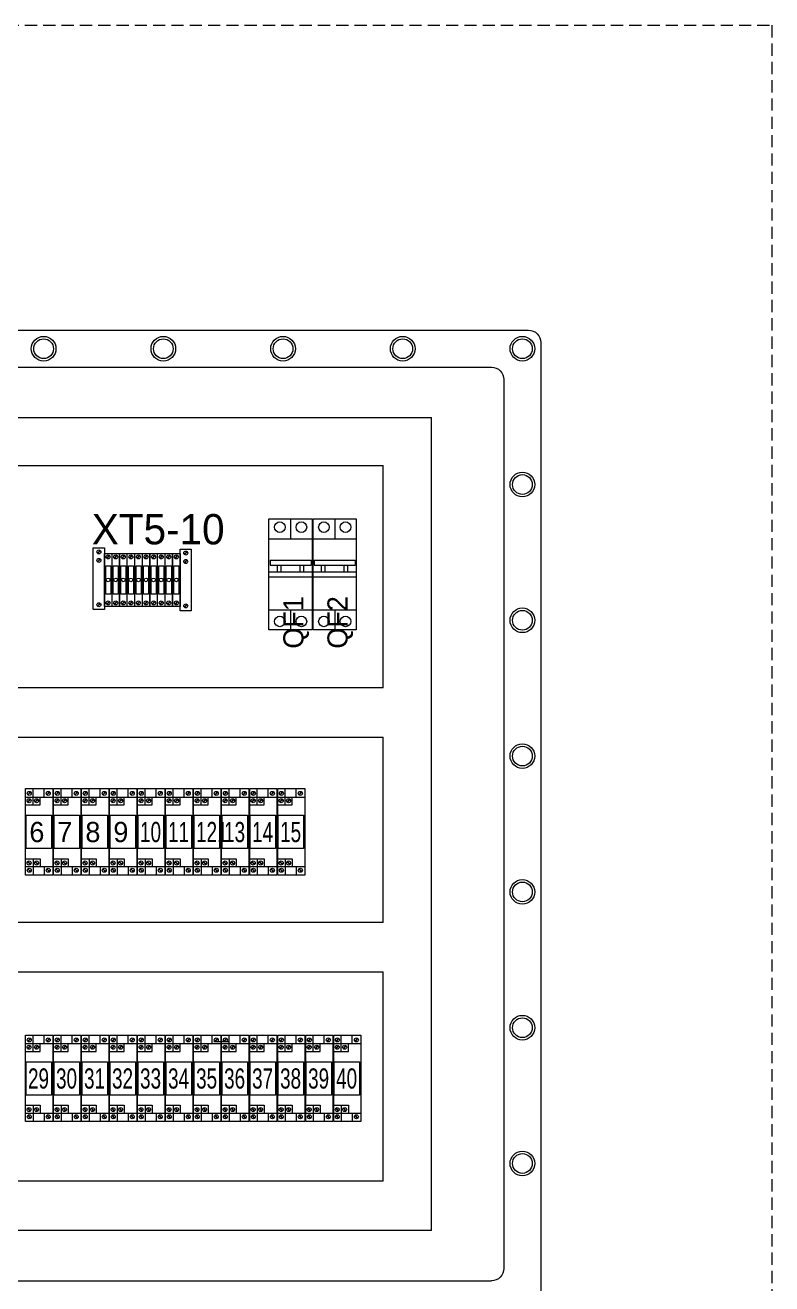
# Model space of a CAD drawing. Header units: millimetres. Extents: x 32721 to 72822, y 57624 to 123188.
# Drawn here: x 33517 to 33823, y 65148 to 65663 of the extents above; entities that cross this region are included whole.
import ezdxf

# ---------------------------------------------------------------- set-up
doc = ezdxf.new("R2010")
doc.units = ezdxf.units.MM
doc.header["$LTSCALE"] = 10
doc.linetypes.add('DASHED', pattern=[0.75, 0.5, -0.25])
doc.layers.add('1轮廓实线层', color=7, linetype='Continuous', lineweight=18)
doc.layers.add('6文字层', color=3, linetype='Continuous', lineweight=18)
doc.styles.add('样式 1', font='SIMYOU.TTF', dxfattribs={"width": 0.75})

msp = doc.modelspace()

# ---------------------------------------------------------------- linework, layer by layer
at = {"layer": '1轮廓实线层'}
for p, q in [((33026.18, 65538.43), (33723.65, 65538.43)), ((33041.34, 65523.26), (33708.48, 65523.26)), ((33065.99, 65502.68), (33683.83, 65502.68)), ((33683.83, 65169.85), (33683.83, 65502.68)), ((33085.71, 65482.97), (33664.11, 65482.97)), ((33664.11, 65391.99), (33664.11, 65482.97)), ((33617.32, 65461.22), (33626.17, 65461.22)), ((33617.32, 65415.73), (33617.32, 65461.22)), ((33626.17, 65461.22), (33635.01, 65461.22)), ((33626.17, 65461.22), (33626.17, 65453.06)), ((33635.01, 65461.22), (33635.01, 65415.73)), ((33635.4, 65461.22), (33644.24, 65461.22)), ((33635.4, 65415.73), (33635.4, 65461.22)), ((33644.24, 65461.22), (33653.09, 65461.22)), ((33644.24, 65461.22), (33644.24, 65453.06)), ((33653.09, 65461.22), (33653.09, 65415.73)), ((33617.32, 65453.06), (33635.01, 65453.06)), ((33635.4, 65453.06), (33653.09, 65453.06)), ((33617.78, 65444.24), (33634.56, 65444.24)), ((33617.78, 65444.24), (33617.78, 65442.24)), ((33617.78, 65442.24), (33634.56, 65442.24)), ((33620.77, 65439.48), (33620.77, 65442.24)), ((33622.3, 65439.48), (33622.3, 65442.24)), ((33630.04, 65439.48), (33630.04, 65442.24)), ((33631.57, 65439.48), (33631.57, 65442.24)), ((33634.56, 65444.24), (33634.56, 65442.24)), ((33635.85, 65444.24), (33652.63, 65444.24)), ((33635.85, 65444.24), (33635.85, 65442.24)), ((33635.85, 65442.24), (33652.63, 65442.24)), ((33638.84, 65439.48), (33638.84, 65442.24)), ((33640.37, 65439.48), (33640.37, 65442.24)), ((33648.12, 65439.48), (33648.12, 65442.24)), ((33649.64, 65439.48), (33649.64, 65442.24)), ((33652.63, 65444.24), (33652.63, 65442.24)), ((33617.32, 65439.48), (33635.01, 65439.48)), ((33617.32, 65437.48), (33635.01, 65437.48)), ((33635.4, 65439.48), (33653.09, 65439.48)), ((33635.4, 65437.48), (33653.09, 65437.48)), ((33617.32, 65423.9), (33635.01, 65423.9)), ((33626.17, 65423.9), (33626.17, 65415.73)), ((33635.4, 65423.9), (33653.09, 65423.9)), ((33644.24, 65423.9), (33644.24, 65415.73)), ((33626.17, 65415.73), (33617.32, 65415.73)), ((33635.01, 65415.73), (33626.17, 65415.73)), ((33644.24, 65415.73), (33635.4, 65415.73)), ((33653.09, 65415.73), (33644.24, 65415.73)), ((33664.11, 65391.99), (33085.71, 65391.99)), ((33085.7, 65371.77), (33664.12, 65371.77)), ((33664.12, 65295.96), (33664.12, 65371.77)), ((33664.12, 65295.96), (33085.7, 65295.96)), ((33085.7, 65275.75), (33664.12, 65275.75)), ((33664.12, 65190.06), (33664.12, 65275.75)), ((33664.12, 65190.06), (33085.7, 65190.06)), ((33683.83, 65169.85), (33065.99, 65169.85)), ((33041.34, 65149.26), (33708.48, 65149.26))]:
    msp.add_line(p, q, dxfattribs=at)
at = {"layer": '1轮廓实线层', "lineweight": 13}
for p, q in [((33545.36, 65449.29), (33549.91, 65449.29)), ((33545.36, 65424.02), (33545.36, 65449.29)), ((33547.01, 65447.13), (33548.17, 65448.29)), ((33547.11, 65447.03), (33548.27, 65448.19)), ((33549.91, 65449.29), (33549.91, 65424.02)), ((33549.91, 65447.07), (33552.94, 65447.07)), ((33549.91, 65425.33), (33549.91, 65447.07)), ((33550.8, 65445.09), (33551.96, 65446.26)), ((33550.9, 65444.99), (33552.06, 65446.15)), ((33552.94, 65447.07), (33552.94, 65425.33)), ((33553.02, 65447.07), (33556.05, 65447.07)), ((33553.02, 65425.33), (33553.02, 65447.07)), ((33553.9, 65445.09), (33555.06, 65446.26)), ((33554, 65444.99), (33555.16, 65446.15)), ((33556.05, 65447.07), (33556.05, 65425.33)), ((33556.12, 65447.07), (33559.15, 65447.07)), ((33556.12, 65425.33), (33556.12, 65447.07)), ((33557.01, 65445.09), (33558.17, 65446.26)), ((33557.11, 65444.99), (33558.27, 65446.15)), ((33559.15, 65447.07), (33559.15, 65425.33)), ((33559.23, 65447.07), (33562.26, 65447.07)), ((33559.23, 65425.33), (33559.23, 65447.07)), ((33560.11, 65445.09), (33561.27, 65446.26)), ((33560.21, 65444.99), (33561.37, 65446.15)), ((33562.26, 65447.07), (33562.26, 65425.33)), ((33562.33, 65447.07), (33565.36, 65447.07)), ((33562.33, 65425.33), (33562.33, 65447.07)), ((33563.22, 65445.09), (33564.38, 65446.26)), ((33563.32, 65444.99), (33564.48, 65446.15)), ((33565.36, 65447.07), (33565.36, 65425.33)), ((33565.44, 65447.07), (33568.47, 65447.07)), ((33565.44, 65425.33), (33565.44, 65447.07)), ((33566.32, 65445.09), (33567.48, 65446.26)), ((33566.42, 65444.99), (33567.58, 65446.15)), ((33568.47, 65447.07), (33568.47, 65425.33)), ((33568.54, 65447.07), (33571.57, 65447.07)), ((33568.54, 65425.33), (33568.54, 65447.07)), ((33569.43, 65445.09), (33570.59, 65446.26)), ((33569.53, 65444.99), (33570.69, 65446.15)), ((33571.57, 65447.07), (33571.57, 65425.33)), ((33571.65, 65447.07), (33574.68, 65447.07)), ((33571.65, 65425.33), (33571.65, 65447.07)), ((33572.53, 65445.09), (33573.69, 65446.26)), ((33572.63, 65444.99), (33573.79, 65446.15)), ((33574.68, 65447.07), (33574.68, 65425.33)), ((33574.75, 65447.07), (33577.78, 65447.07)), ((33574.75, 65425.33), (33574.75, 65447.07)), ((33575.64, 65445.09), (33576.8, 65446.26)), ((33575.74, 65444.99), (33576.9, 65446.15)), ((33577.78, 65447.07), (33577.78, 65425.33)), ((33577.86, 65447.07), (33580.89, 65447.07)), ((33577.86, 65425.33), (33577.86, 65447.07)), ((33578.74, 65445.09), (33579.9, 65446.26)), ((33578.84, 65444.99), (33580, 65446.15)), ((33580.89, 65447.07), (33580.89, 65425.33)), ((33580.96, 65448.83), (33585.51, 65448.83)), ((33580.96, 65423.56), (33580.96, 65448.83)), ((33580.96, 65425.33), (33580.96, 65447.07)), ((33582.6, 65446.68), (33583.77, 65447.84)), ((33582.71, 65446.58), (33583.87, 65447.74)), ((33585.51, 65448.83), (33585.51, 65423.56)), ((33547.01, 65443.66), (33548.17, 65444.82)), ((33547.11, 65443.56), (33548.27, 65444.72)), ((33582.6, 65443.2), (33583.77, 65444.37)), ((33582.71, 65443.1), (33583.87, 65444.26)), ((33547.01, 65425.49), (33548.17, 65426.65)), ((33547.11, 65425.39), (33548.27, 65426.55)), ((33550.8, 65426.24), (33551.96, 65427.41)), ((33550.9, 65426.14), (33552.06, 65427.3)), ((33553.9, 65426.24), (33555.06, 65427.41)), ((33554, 65426.14), (33555.16, 65427.3)), ((33557.01, 65426.24), (33558.17, 65427.41)), ((33557.11, 65426.14), (33558.27, 65427.3)), ((33560.11, 65426.24), (33561.27, 65427.41)), ((33560.21, 65426.14), (33561.37, 65427.3)), ((33563.22, 65426.24), (33564.38, 65427.41)), ((33563.32, 65426.14), (33564.48, 65427.3)), ((33566.32, 65426.24), (33567.48, 65427.41)), ((33566.42, 65426.14), (33567.58, 65427.3)), ((33569.43, 65426.24), (33570.59, 65427.41)), ((33569.53, 65426.14), (33570.69, 65427.3)), ((33572.53, 65426.24), (33573.69, 65427.41)), ((33572.63, 65426.14), (33573.79, 65427.3)), ((33575.64, 65426.24), (33576.8, 65427.41)), ((33575.74, 65426.14), (33576.9, 65427.3)), ((33578.74, 65426.24), (33579.9, 65427.41)), ((33578.84, 65426.14), (33580, 65427.3)), ((33582.6, 65425.04), (33583.77, 65426.2)), ((33582.71, 65424.93), (33583.87, 65426.1)), ((33549.91, 65424.02), (33545.36, 65424.02)), ((33552.94, 65425.33), (33549.91, 65425.33)), ((33556.05, 65425.33), (33553.02, 65425.33)), ((33559.15, 65425.33), (33556.12, 65425.33)), ((33562.26, 65425.33), (33559.23, 65425.33)), ((33565.36, 65425.33), (33562.33, 65425.33)), ((33568.47, 65425.33), (33565.44, 65425.33)), ((33571.57, 65425.33), (33568.54, 65425.33)), ((33574.68, 65425.33), (33571.65, 65425.33)), ((33577.78, 65425.33), (33574.75, 65425.33)), ((33580.89, 65425.33), (33577.86, 65425.33)), ((33585.51, 65423.56), (33580.96, 65423.56)), ((33517.62, 65350.74), (33528.74, 65350.74)), ((33517.62, 65315.36), (33517.62, 65350.74)), ((33518.5, 65348.26), (33519.66, 65349.42)), ((33518.6, 65348.15), (33519.76, 65349.32)), ((33520.67, 65347.86), (33520.67, 65350.74)), ((33525.17, 65347.28), (33525.17, 65350.74)), ((33526.27, 65348.26), (33527.43, 65349.42)), ((33526.37, 65348.15), (33527.53, 65349.32)), ((33528.74, 65350.74), (33528.74, 65315.36)), ((33529.09, 65350.74), (33540.21, 65350.74)), ((33529.09, 65315.36), (33529.09, 65350.74)), ((33529.97, 65348.26), (33531.13, 65349.42)), ((33530.07, 65348.15), (33531.23, 65349.32)), ((33532.14, 65347.86), (33532.14, 65350.74)), ((33536.65, 65347.28), (33536.65, 65350.74)), ((33537.74, 65348.26), (33538.9, 65349.42)), ((33537.84, 65348.15), (33539.01, 65349.32)), ((33540.21, 65350.74), (33540.21, 65315.36)), ((33540.57, 65350.74), (33551.69, 65350.74)), ((33540.57, 65315.36), (33540.57, 65350.74)), ((33541.44, 65348.26), (33542.6, 65349.42)), ((33541.54, 65348.15), (33542.71, 65349.32)), ((33543.62, 65347.86), (33543.62, 65350.74)), ((33548.12, 65347.28), (33548.12, 65350.74)), ((33549.22, 65348.26), (33550.38, 65349.42)), ((33549.32, 65348.15), (33550.48, 65349.32)), ((33551.69, 65350.74), (33551.69, 65315.36)), ((33552.04, 65350.74), (33563.16, 65350.74)), ((33552.04, 65315.36), (33552.04, 65350.74)), ((33552.92, 65348.26), (33554.08, 65349.42)), ((33553.02, 65348.15), (33554.18, 65349.32)), ((33555.09, 65347.86), (33555.09, 65350.74)), ((33559.59, 65347.28), (33559.59, 65350.74)), ((33560.69, 65348.26), (33561.85, 65349.42)), ((33560.79, 65348.15), (33561.95, 65349.32)), ((33563.16, 65350.74), (33563.16, 65315.36)), ((33563.51, 65350.74), (33574.63, 65350.74)), ((33563.51, 65315.36), (33563.51, 65350.74)), ((33564.39, 65348.26), (33565.55, 65349.42)), ((33564.49, 65348.15), (33565.65, 65349.32)), ((33566.56, 65347.86), (33566.56, 65350.74)), ((33571.07, 65347.28), (33571.07, 65350.74)), ((33572.16, 65348.26), (33573.32, 65349.42)), ((33572.26, 65348.15), (33573.43, 65349.32)), ((33574.63, 65350.74), (33574.63, 65315.36)), ((33574.99, 65350.74), (33586.1, 65350.74)), ((33574.99, 65315.36), (33574.99, 65350.74)), ((33575.86, 65348.26), (33577.02, 65349.42)), ((33575.96, 65348.15), (33577.13, 65349.32)), ((33578.04, 65347.86), (33578.04, 65350.74)), ((33582.54, 65347.28), (33582.54, 65350.74)), ((33583.64, 65348.26), (33584.8, 65349.42)), ((33583.74, 65348.15), (33584.9, 65349.32)), ((33586.1, 65350.74), (33586.1, 65315.36)), ((33586.46, 65350.74), (33597.58, 65350.74)), ((33586.46, 65315.36), (33586.46, 65350.74)), ((33587.33, 65348.26), (33588.5, 65349.42)), ((33587.44, 65348.15), (33588.6, 65349.32)), ((33589.51, 65347.86), (33589.51, 65350.74)), ((33594.01, 65347.28), (33594.01, 65350.74)), ((33595.11, 65348.26), (33596.27, 65349.42)), ((33595.21, 65348.15), (33596.37, 65349.32)), ((33597.58, 65350.74), (33597.58, 65315.36)), ((33597.93, 65350.74), (33609.05, 65350.74)), ((33597.93, 65315.36), (33597.93, 65350.74)), ((33598.81, 65348.26), (33599.97, 65349.42)), ((33598.91, 65348.15), (33600.07, 65349.32)), ((33600.98, 65347.86), (33600.98, 65350.74)), ((33605.49, 65347.28), (33605.49, 65350.74)), ((33606.58, 65348.26), (33607.74, 65349.42)), ((33606.68, 65348.15), (33607.84, 65349.32)), ((33609.05, 65350.74), (33609.05, 65315.36)), ((33609.41, 65350.74), (33620.52, 65350.74)), ((33609.41, 65315.36), (33609.41, 65350.74)), ((33610.28, 65348.26), (33611.44, 65349.42)), ((33610.38, 65348.15), (33611.54, 65349.32)), ((33612.45, 65347.86), (33612.45, 65350.74)), ((33616.96, 65347.28), (33616.96, 65350.74)), ((33618.05, 65348.26), (33619.22, 65349.42)), ((33618.16, 65348.15), (33619.32, 65349.32)), ((33620.52, 65350.74), (33620.52, 65315.36)), ((33620.88, 65350.74), (33632, 65350.74)), ((33620.88, 65315.36), (33620.88, 65350.74)), ((33621.75, 65348.26), (33622.92, 65349.42)), ((33621.86, 65348.15), (33623.02, 65349.32)), ((33623.93, 65347.86), (33623.93, 65350.74)), ((33628.43, 65347.28), (33628.43, 65350.74)), ((33629.53, 65348.26), (33630.69, 65349.42)), ((33629.63, 65348.15), (33630.79, 65349.32)), ((33632, 65350.74), (33632, 65315.36)), ((33517.62, 65347.28), (33528.74, 65347.28)), ((33517.62, 65344.07), (33523.62, 65344.07)), ((33518.42, 65345.27), (33519.58, 65346.43)), ((33518.52, 65345.17), (33519.69, 65346.33)), ((33520.67, 65344.07), (33520.67, 65347.86)), ((33521.49, 65345.27), (33522.65, 65346.43)), ((33521.59, 65345.17), (33522.75, 65346.33)), ((33523.62, 65344.07), (33523.62, 65347.28)), ((33529.09, 65347.28), (33540.21, 65347.28)), ((33529.09, 65344.07), (33535.09, 65344.07)), ((33529.89, 65345.27), (33531.06, 65346.43)), ((33530, 65345.17), (33531.16, 65346.33)), ((33532.14, 65344.07), (33532.14, 65347.86)), ((33532.96, 65345.27), (33534.12, 65346.43)), ((33533.06, 65345.17), (33534.22, 65346.33)), ((33535.09, 65344.07), (33535.09, 65347.28)), ((33540.57, 65347.28), (33551.69, 65347.28)), ((33540.57, 65344.07), (33546.57, 65344.07)), ((33541.37, 65345.27), (33542.53, 65346.43)), ((33541.47, 65345.17), (33542.63, 65346.33)), ((33543.62, 65344.07), (33543.62, 65347.86)), ((33544.43, 65345.27), (33545.59, 65346.43)), ((33544.53, 65345.17), (33545.69, 65346.33)), ((33546.57, 65344.07), (33546.57, 65347.28)), ((33552.04, 65347.28), (33563.16, 65347.28)), ((33552.04, 65344.07), (33558.04, 65344.07)), ((33552.84, 65345.27), (33554, 65346.43)), ((33552.94, 65345.17), (33554.1, 65346.33)), ((33555.09, 65344.07), (33555.09, 65347.86)), ((33555.9, 65345.27), (33557.07, 65346.43)), ((33556.01, 65345.17), (33557.17, 65346.33)), ((33558.04, 65344.07), (33558.04, 65347.28)), ((33563.51, 65347.28), (33574.63, 65347.28)), ((33563.51, 65344.07), (33569.51, 65344.07)), ((33564.31, 65345.27), (33565.48, 65346.43)), ((33564.42, 65345.17), (33565.58, 65346.33)), ((33566.56, 65344.07), (33566.56, 65347.86)), ((33567.38, 65345.27), (33568.54, 65346.43)), ((33567.48, 65345.17), (33568.64, 65346.33)), ((33569.51, 65344.07), (33569.51, 65347.28)), ((33574.99, 65347.28), (33586.1, 65347.28)), ((33574.99, 65344.07), (33580.99, 65344.07)), ((33575.79, 65345.27), (33576.95, 65346.43)), ((33575.89, 65345.17), (33577.05, 65346.33)), ((33578.04, 65344.07), (33578.04, 65347.86)), ((33578.85, 65345.27), (33580.01, 65346.43)), ((33578.95, 65345.17), (33580.11, 65346.33)), ((33580.99, 65344.07), (33580.99, 65347.28)), ((33586.46, 65347.28), (33597.58, 65347.28)), ((33586.46, 65344.07), (33592.46, 65344.07)), ((33587.26, 65345.27), (33588.42, 65346.43)), ((33587.36, 65345.17), (33588.52, 65346.33)), ((33589.51, 65344.07), (33589.51, 65347.86)), ((33590.32, 65345.27), (33591.49, 65346.43)), ((33590.43, 65345.17), (33591.59, 65346.33)), ((33592.46, 65344.07), (33592.46, 65347.28)), ((33597.93, 65347.28), (33609.05, 65347.28)), ((33597.93, 65344.07), (33603.93, 65344.07)), ((33598.73, 65345.27), (33599.89, 65346.43)), ((33598.84, 65345.17), (33600, 65346.33)), ((33600.98, 65344.07), (33600.98, 65347.86)), ((33601.8, 65345.27), (33602.96, 65346.43)), ((33601.9, 65345.17), (33603.06, 65346.33)), ((33603.93, 65344.07), (33603.93, 65347.28)), ((33609.41, 65347.28), (33620.52, 65347.28)), ((33609.41, 65344.07), (33615.41, 65344.07)), ((33610.21, 65345.27), (33611.37, 65346.43)), ((33610.31, 65345.17), (33611.47, 65346.33)), ((33612.45, 65344.07), (33612.45, 65347.86)), ((33613.27, 65345.27), (33614.43, 65346.43)), ((33613.37, 65345.17), (33614.53, 65346.33)), ((33615.41, 65344.07), (33615.41, 65347.28)), ((33620.88, 65347.28), (33632, 65347.28)), ((33620.88, 65344.07), (33626.88, 65344.07)), ((33621.68, 65345.27), (33622.84, 65346.43)), ((33621.78, 65345.17), (33622.94, 65346.33)), ((33623.93, 65344.07), (33623.93, 65347.86)), ((33624.74, 65345.27), (33625.9, 65346.43)), ((33624.84, 65345.17), (33626.01, 65346.33)), ((33626.88, 65344.07), (33626.88, 65347.28)), ((33517.62, 65322.02), (33523.62, 65322.02)), ((33517.62, 65318.81), (33528.74, 65318.81)), ((33518.42, 65320.82), (33519.58, 65319.66)), ((33518.5, 65317.84), (33519.66, 65316.68)), ((33518.52, 65320.92), (33519.69, 65319.76)), ((33518.6, 65317.94), (33519.76, 65316.78)), ((33520.67, 65322.02), (33520.67, 65318.23)), ((33520.67, 65318.23), (33520.67, 65315.36)), ((33521.49, 65320.82), (33522.65, 65319.66)), ((33521.59, 65320.92), (33522.75, 65319.76)), ((33523.62, 65322.02), (33523.62, 65318.81)), ((33525.17, 65318.81), (33525.17, 65315.36)), ((33526.27, 65317.84), (33527.43, 65316.68)), ((33526.37, 65317.94), (33527.53, 65316.78)), ((33529.09, 65322.02), (33535.09, 65322.02)), ((33529.09, 65318.81), (33540.21, 65318.81)), ((33529.89, 65320.82), (33531.06, 65319.66)), ((33529.97, 65317.84), (33531.13, 65316.68)), ((33530, 65320.92), (33531.16, 65319.76)), ((33530.07, 65317.94), (33531.23, 65316.78)), ((33532.14, 65322.02), (33532.14, 65318.23)), ((33532.14, 65318.23), (33532.14, 65315.36)), ((33532.96, 65320.82), (33534.12, 65319.66)), ((33533.06, 65320.92), (33534.22, 65319.76)), ((33535.09, 65322.02), (33535.09, 65318.81)), ((33536.65, 65318.81), (33536.65, 65315.36)), ((33537.74, 65317.84), (33538.9, 65316.68)), ((33537.84, 65317.94), (33539.01, 65316.78)), ((33540.57, 65322.02), (33546.57, 65322.02)), ((33540.57, 65318.81), (33551.69, 65318.81)), ((33541.37, 65320.82), (33542.53, 65319.66)), ((33541.44, 65317.84), (33542.6, 65316.68)), ((33541.47, 65320.92), (33542.63, 65319.76)), ((33541.54, 65317.94), (33542.71, 65316.78)), ((33543.62, 65322.02), (33543.62, 65318.23)), ((33543.62, 65318.23), (33543.62, 65315.36)), ((33544.43, 65320.82), (33545.59, 65319.66)), ((33544.53, 65320.92), (33545.69, 65319.76)), ((33546.57, 65322.02), (33546.57, 65318.81)), ((33548.12, 65318.81), (33548.12, 65315.36)), ((33549.22, 65317.84), (33550.38, 65316.68)), ((33549.32, 65317.94), (33550.48, 65316.78)), ((33552.04, 65322.02), (33558.04, 65322.02)), ((33552.04, 65318.81), (33563.16, 65318.81)), ((33552.84, 65320.82), (33554, 65319.66)), ((33552.92, 65317.84), (33554.08, 65316.68)), ((33552.94, 65320.92), (33554.1, 65319.76)), ((33553.02, 65317.94), (33554.18, 65316.78)), ((33555.09, 65322.02), (33555.09, 65318.23)), ((33555.09, 65318.23), (33555.09, 65315.36)), ((33555.9, 65320.82), (33557.07, 65319.66)), ((33556.01, 65320.92), (33557.17, 65319.76)), ((33558.04, 65322.02), (33558.04, 65318.81)), ((33559.59, 65318.81), (33559.59, 65315.36)), ((33560.69, 65317.84), (33561.85, 65316.68)), ((33560.79, 65317.94), (33561.95, 65316.78)), ((33563.51, 65322.02), (33569.51, 65322.02)), ((33563.51, 65318.81), (33574.63, 65318.81)), ((33564.31, 65320.82), (33565.48, 65319.66)), ((33564.39, 65317.84), (33565.55, 65316.68)), ((33564.42, 65320.92), (33565.58, 65319.76)), ((33564.49, 65317.94), (33565.65, 65316.78)), ((33566.56, 65322.02), (33566.56, 65318.23)), ((33566.56, 65318.23), (33566.56, 65315.36)), ((33567.38, 65320.82), (33568.54, 65319.66)), ((33567.48, 65320.92), (33568.64, 65319.76)), ((33569.51, 65322.02), (33569.51, 65318.81)), ((33571.07, 65318.81), (33571.07, 65315.36)), ((33572.16, 65317.84), (33573.32, 65316.68)), ((33572.26, 65317.94), (33573.43, 65316.78)), ((33574.99, 65322.02), (33580.99, 65322.02)), ((33574.99, 65318.81), (33586.1, 65318.81)), ((33575.79, 65320.82), (33576.95, 65319.66)), ((33575.86, 65317.84), (33577.02, 65316.68)), ((33575.89, 65320.92), (33577.05, 65319.76)), ((33575.96, 65317.94), (33577.13, 65316.78)), ((33578.04, 65322.02), (33578.04, 65318.23)), ((33578.04, 65318.23), (33578.04, 65315.36)), ((33578.85, 65320.82), (33580.01, 65319.66)), ((33578.95, 65320.92), (33580.11, 65319.76)), ((33580.99, 65322.02), (33580.99, 65318.81)), ((33582.54, 65318.81), (33582.54, 65315.36)), ((33583.64, 65317.84), (33584.8, 65316.68)), ((33583.74, 65317.94), (33584.9, 65316.78)), ((33586.46, 65322.02), (33592.46, 65322.02)), ((33586.46, 65318.81), (33597.58, 65318.81)), ((33587.26, 65320.82), (33588.42, 65319.66)), ((33587.33, 65317.84), (33588.5, 65316.68)), ((33587.36, 65320.92), (33588.52, 65319.76)), ((33587.44, 65317.94), (33588.6, 65316.78)), ((33589.51, 65322.02), (33589.51, 65318.23)), ((33589.51, 65318.23), (33589.51, 65315.36)), ((33590.32, 65320.82), (33591.49, 65319.66)), ((33590.43, 65320.92), (33591.59, 65319.76)), ((33592.46, 65322.02), (33592.46, 65318.81)), ((33594.01, 65318.81), (33594.01, 65315.36)), ((33595.11, 65317.84), (33596.27, 65316.68)), ((33595.21, 65317.94), (33596.37, 65316.78)), ((33597.93, 65322.02), (33603.93, 65322.02)), ((33597.93, 65318.81), (33609.05, 65318.81)), ((33598.73, 65320.82), (33599.89, 65319.66)), ((33598.81, 65317.84), (33599.97, 65316.68)), ((33598.84, 65320.92), (33600, 65319.76)), ((33598.91, 65317.94), (33600.07, 65316.78)), ((33600.98, 65322.02), (33600.98, 65318.23)), ((33600.98, 65318.23), (33600.98, 65315.36)), ((33601.8, 65320.82), (33602.96, 65319.66)), ((33601.9, 65320.92), (33603.06, 65319.76)), ((33603.93, 65322.02), (33603.93, 65318.81)), ((33605.49, 65318.81), (33605.49, 65315.36)), ((33606.58, 65317.84), (33607.74, 65316.68)), ((33606.68, 65317.94), (33607.84, 65316.78)), ((33609.41, 65322.02), (33615.41, 65322.02)), ((33609.41, 65318.81), (33620.52, 65318.81)), ((33610.21, 65320.82), (33611.37, 65319.66)), ((33610.28, 65317.84), (33611.44, 65316.68)), ((33610.31, 65320.92), (33611.47, 65319.76)), ((33610.38, 65317.94), (33611.54, 65316.78)), ((33612.45, 65322.02), (33612.45, 65318.23)), ((33612.45, 65318.23), (33612.45, 65315.36)), ((33613.27, 65320.82), (33614.43, 65319.66)), ((33613.37, 65320.92), (33614.53, 65319.76)), ((33615.41, 65322.02), (33615.41, 65318.81)), ((33616.96, 65318.81), (33616.96, 65315.36)), ((33618.05, 65317.84), (33619.22, 65316.68)), ((33618.16, 65317.94), (33619.32, 65316.78)), ((33620.88, 65322.02), (33626.88, 65322.02)), ((33620.88, 65318.81), (33632, 65318.81)), ((33621.68, 65320.82), (33622.84, 65319.66)), ((33621.75, 65317.84), (33622.92, 65316.68)), ((33621.78, 65320.92), (33622.94, 65319.76)), ((33621.86, 65317.94), (33623.02, 65316.78)), ((33623.93, 65322.02), (33623.93, 65318.23)), ((33623.93, 65318.23), (33623.93, 65315.36)), ((33624.74, 65320.82), (33625.9, 65319.66)), ((33624.84, 65320.92), (33626.01, 65319.76)), ((33626.88, 65322.02), (33626.88, 65318.81)), ((33628.43, 65318.81), (33628.43, 65315.36)), ((33629.53, 65317.84), (33630.69, 65316.68)), ((33629.63, 65317.94), (33630.79, 65316.78)), ((33528.74, 65315.36), (33517.62, 65315.36)), ((33540.21, 65315.36), (33529.09, 65315.36)), ((33551.69, 65315.36), (33540.57, 65315.36)), ((33563.16, 65315.36), (33552.04, 65315.36)), ((33574.63, 65315.36), (33563.51, 65315.36)), ((33586.1, 65315.36), (33574.99, 65315.36)), ((33597.58, 65315.36), (33586.46, 65315.36)), ((33609.05, 65315.36), (33597.93, 65315.36)), ((33620.52, 65315.36), (33609.41, 65315.36)), ((33632, 65315.36), (33620.88, 65315.36)), ((33517.62, 65249.81), (33528.74, 65249.81)), ((33517.62, 65214.43), (33517.62, 65249.81)), ((33517.62, 65246.35), (33528.74, 65246.35)), ((33518.42, 65244.35), (33519.58, 65245.51)), ((33518.5, 65247.33), (33519.66, 65248.49)), ((33518.52, 65244.24), (33519.69, 65245.41)), ((33518.6, 65247.23), (33519.76, 65248.39)), ((33520.67, 65246.93), (33520.67, 65249.81)), ((33520.67, 65243.15), (33520.67, 65246.93)), ((33521.49, 65244.35), (33522.65, 65245.51)), ((33521.59, 65244.24), (33522.75, 65245.41)), ((33523.62, 65243.15), (33523.62, 65246.35)), ((33525.17, 65246.35), (33525.17, 65249.81)), ((33526.27, 65247.33), (33527.43, 65248.49)), ((33526.37, 65247.23), (33527.53, 65248.39)), ((33528.74, 65249.81), (33528.74, 65214.43)), ((33529.09, 65249.81), (33540.21, 65249.81)), ((33529.09, 65214.43), (33529.09, 65249.81)), ((33529.09, 65246.35), (33540.21, 65246.35)), ((33529.89, 65244.35), (33531.06, 65245.51)), ((33529.97, 65247.33), (33531.13, 65248.49)), ((33530, 65244.24), (33531.16, 65245.41)), ((33530.07, 65247.23), (33531.23, 65248.39)), ((33532.14, 65246.93), (33532.14, 65249.81)), ((33532.14, 65243.15), (33532.14, 65246.93)), ((33532.96, 65244.35), (33534.12, 65245.51)), ((33533.06, 65244.24), (33534.22, 65245.41)), ((33535.09, 65243.15), (33535.09, 65246.35)), ((33536.65, 65246.35), (33536.65, 65249.81)), ((33537.74, 65247.33), (33538.9, 65248.49)), ((33537.84, 65247.23), (33539.01, 65248.39)), ((33540.21, 65249.81), (33540.21, 65214.43)), ((33540.57, 65249.81), (33551.69, 65249.81)), ((33540.57, 65214.43), (33540.57, 65249.81)), ((33540.57, 65246.35), (33551.69, 65246.35)), ((33541.37, 65244.35), (33542.53, 65245.51)), ((33541.44, 65247.33), (33542.6, 65248.49)), ((33541.47, 65244.24), (33542.63, 65245.41)), ((33541.54, 65247.23), (33542.71, 65248.39)), ((33543.62, 65246.93), (33543.62, 65249.81)), ((33543.62, 65243.15), (33543.62, 65246.93)), ((33544.43, 65244.35), (33545.59, 65245.51)), ((33544.53, 65244.24), (33545.69, 65245.41)), ((33546.57, 65243.15), (33546.57, 65246.35)), ((33548.12, 65246.35), (33548.12, 65249.81)), ((33549.22, 65247.33), (33550.38, 65248.49)), ((33549.32, 65247.23), (33550.48, 65248.39)), ((33551.69, 65249.81), (33551.69, 65214.43)), ((33552.04, 65249.81), (33563.16, 65249.81)), ((33552.04, 65214.43), (33552.04, 65249.81)), ((33552.04, 65246.35), (33563.16, 65246.35)), ((33552.84, 65244.35), (33554, 65245.51)), ((33552.92, 65247.33), (33554.08, 65248.49)), ((33552.94, 65244.24), (33554.1, 65245.41)), ((33553.02, 65247.23), (33554.18, 65248.39)), ((33555.09, 65246.93), (33555.09, 65249.81)), ((33555.09, 65243.15), (33555.09, 65246.93)), ((33555.9, 65244.35), (33557.07, 65245.51)), ((33556.01, 65244.24), (33557.17, 65245.41)), ((33558.04, 65243.15), (33558.04, 65246.35)), ((33559.59, 65246.35), (33559.59, 65249.81)), ((33560.69, 65247.33), (33561.85, 65248.49)), ((33560.79, 65247.23), (33561.95, 65248.39)), ((33563.16, 65249.81), (33563.16, 65214.43)), ((33563.51, 65249.81), (33574.63, 65249.81)), ((33563.51, 65214.43), (33563.51, 65249.81)), ((33563.51, 65246.35), (33574.63, 65246.35)), ((33564.31, 65244.35), (33565.48, 65245.51)), ((33564.39, 65247.33), (33565.55, 65248.49)), ((33564.42, 65244.24), (33565.58, 65245.41)), ((33564.49, 65247.23), (33565.65, 65248.39)), ((33566.56, 65246.93), (33566.56, 65249.81)), ((33566.56, 65243.15), (33566.56, 65246.93)), ((33567.38, 65244.35), (33568.54, 65245.51)), ((33567.48, 65244.24), (33568.64, 65245.41)), ((33569.51, 65243.15), (33569.51, 65246.35)), ((33571.07, 65246.35), (33571.07, 65249.81)), ((33572.16, 65247.33), (33573.32, 65248.49)), ((33572.26, 65247.23), (33573.43, 65248.39)), ((33574.63, 65249.81), (33574.63, 65214.43)), ((33574.99, 65249.81), (33586.1, 65249.81)), ((33574.99, 65214.43), (33574.99, 65249.81)), ((33574.99, 65246.35), (33586.1, 65246.35)), ((33575.79, 65244.35), (33576.95, 65245.51)), ((33575.86, 65247.33), (33577.02, 65248.49)), ((33575.89, 65244.24), (33577.05, 65245.41)), ((33575.96, 65247.23), (33577.13, 65248.39)), ((33578.04, 65246.93), (33578.04, 65249.81)), ((33578.04, 65243.15), (33578.04, 65246.93)), ((33578.85, 65244.35), (33580.01, 65245.51)), ((33578.95, 65244.24), (33580.11, 65245.41)), ((33580.99, 65243.15), (33580.99, 65246.35)), ((33582.54, 65246.35), (33582.54, 65249.81)), ((33583.64, 65247.33), (33584.8, 65248.49)), ((33583.74, 65247.23), (33584.9, 65248.39)), ((33586.1, 65249.81), (33586.1, 65214.43)), ((33586.46, 65249.81), (33597.58, 65249.81)), ((33586.46, 65214.43), (33586.46, 65249.81)), ((33586.46, 65246.35), (33597.58, 65246.35)), ((33587.26, 65244.35), (33588.42, 65245.51)), ((33587.33, 65247.33), (33588.5, 65248.49)), ((33587.36, 65244.24), (33588.52, 65245.41)), ((33587.44, 65247.23), (33588.6, 65248.39)), ((33589.51, 65246.93), (33589.51, 65249.81)), ((33589.51, 65243.15), (33589.51, 65246.93)), ((33590.32, 65244.35), (33591.49, 65245.51)), ((33590.43, 65244.24), (33591.59, 65245.41)), ((33592.46, 65243.15), (33592.46, 65246.35)), ((33594.01, 65246.35), (33594.01, 65249.81)), ((33599.3, 65247.01), (33594.75, 65247.01)), ((33595.11, 65247.33), (33596.27, 65248.49)), ((33595.21, 65247.23), (33596.37, 65248.39)), ((33599.93, 65247.01), (33595.38, 65247.01)), ((33600.96, 65247.01), (33596.41, 65247.01)), ((33597.58, 65249.81), (33597.58, 65214.43)), ((33597.93, 65249.81), (33609.05, 65249.81)), ((33597.93, 65214.43), (33597.93, 65249.81)), ((33597.93, 65246.35), (33609.05, 65246.35)), ((33598.73, 65244.35), (33599.89, 65245.51)), ((33598.81, 65247.33), (33599.97, 65248.49)), ((33598.84, 65244.24), (33600, 65245.41)), ((33598.91, 65247.23), (33600.07, 65248.39)), ((33600.98, 65246.93), (33600.98, 65249.81)), ((33600.98, 65243.15), (33600.98, 65246.93)), ((33601.8, 65244.35), (33602.96, 65245.51)), ((33601.9, 65244.24), (33603.06, 65245.41)), ((33603.93, 65243.15), (33603.93, 65246.35)), ((33605.49, 65246.35), (33605.49, 65249.81)), ((33606.58, 65247.33), (33607.74, 65248.49)), ((33606.68, 65247.23), (33607.84, 65248.39)), ((33609.05, 65249.81), (33609.05, 65214.43)), ((33609.41, 65249.81), (33620.52, 65249.81)), ((33609.41, 65214.43), (33609.41, 65249.81)), ((33609.41, 65246.35), (33620.52, 65246.35)), ((33610.21, 65244.35), (33611.37, 65245.51)), ((33610.28, 65247.33), (33611.44, 65248.49)), ((33610.31, 65244.24), (33611.47, 65245.41)), ((33610.38, 65247.23), (33611.54, 65248.39)), ((33612.45, 65246.93), (33612.45, 65249.81)), ((33612.45, 65243.15), (33612.45, 65246.93)), ((33613.27, 65244.35), (33614.43, 65245.51)), ((33613.37, 65244.24), (33614.53, 65245.41)), ((33615.41, 65243.15), (33615.41, 65246.35)), ((33616.96, 65246.35), (33616.96, 65249.81)), ((33618.05, 65247.33), (33619.22, 65248.49)), ((33618.16, 65247.23), (33619.32, 65248.39)), ((33620.52, 65249.81), (33620.52, 65214.43)), ((33620.88, 65249.81), (33632, 65249.81)), ((33620.88, 65214.43), (33620.88, 65249.81)), ((33620.88, 65246.35), (33632, 65246.35)), ((33621.68, 65244.35), (33622.84, 65245.51)), ((33621.75, 65247.33), (33622.92, 65248.49)), ((33621.78, 65244.24), (33622.94, 65245.41)), ((33621.86, 65247.23), (33623.02, 65248.39)), ((33623.93, 65246.93), (33623.93, 65249.81)), ((33623.93, 65243.15), (33623.93, 65246.93)), ((33624.74, 65244.35), (33625.9, 65245.51)), ((33624.84, 65244.24), (33626.01, 65245.41)), ((33626.88, 65243.15), (33626.88, 65246.35)), ((33628.43, 65246.35), (33628.43, 65249.81)), ((33629.53, 65247.33), (33630.69, 65248.49)), ((33629.63, 65247.23), (33630.79, 65248.39)), ((33632, 65249.81), (33632, 65214.43)), ((33632.35, 65249.81), (33643.47, 65249.81)), ((33632.35, 65214.43), (33632.35, 65249.81)), ((33632.35, 65246.35), (33643.47, 65246.35)), ((33633.15, 65244.35), (33634.31, 65245.51)), ((33633.23, 65247.33), (33634.39, 65248.49)), ((33633.25, 65244.24), (33634.42, 65245.41)), ((33633.33, 65247.23), (33634.49, 65248.39)), ((33635.4, 65246.93), (33635.4, 65249.81)), ((33635.4, 65243.15), (33635.4, 65246.93)), ((33636.22, 65244.35), (33637.38, 65245.51)), ((33636.32, 65244.24), (33637.48, 65245.41)), ((33638.35, 65243.15), (33638.35, 65246.35)), ((33639.91, 65246.35), (33639.91, 65249.81)), ((33641, 65247.33), (33642.16, 65248.49)), ((33641.1, 65247.23), (33642.26, 65248.39)), ((33643.47, 65249.81), (33643.47, 65214.43)), ((33643.82, 65249.81), (33654.94, 65249.81)), ((33643.82, 65214.43), (33643.82, 65249.81)), ((33643.82, 65246.35), (33654.94, 65246.35)), ((33644.63, 65244.35), (33645.79, 65245.51)), ((33644.7, 65247.33), (33645.86, 65248.49)), ((33644.73, 65244.24), (33645.89, 65245.41)), ((33644.8, 65247.23), (33645.96, 65248.39)), ((33646.87, 65246.93), (33646.87, 65249.81)), ((33646.87, 65243.15), (33646.87, 65246.93)), ((33647.69, 65244.35), (33648.85, 65245.51)), ((33647.79, 65244.24), (33648.95, 65245.41)), ((33649.83, 65243.15), (33649.83, 65246.35)), ((33651.38, 65246.35), (33651.38, 65249.81)), ((33652.47, 65247.33), (33653.64, 65248.49)), ((33652.58, 65247.23), (33653.74, 65248.39)), ((33654.94, 65249.81), (33654.94, 65214.43)), ((33517.62, 65243.15), (33523.62, 65243.15)), ((33529.09, 65243.15), (33535.09, 65243.15)), ((33540.57, 65243.15), (33546.57, 65243.15)), ((33552.04, 65243.15), (33558.04, 65243.15)), ((33563.51, 65243.15), (33569.51, 65243.15)), ((33574.99, 65243.15), (33580.99, 65243.15)), ((33586.46, 65243.15), (33592.46, 65243.15)), ((33597.93, 65243.15), (33603.93, 65243.15)), ((33609.41, 65243.15), (33615.41, 65243.15)), ((33620.88, 65243.15), (33626.88, 65243.15)), ((33632.35, 65243.15), (33638.35, 65243.15)), ((33643.82, 65243.15), (33649.83, 65243.15)), ((33517.62, 65221.09), (33523.62, 65221.09)), ((33518.42, 65219.89), (33519.58, 65218.73)), ((33518.52, 65220), (33519.69, 65218.83)), ((33520.67, 65221.09), (33520.67, 65217.3)), ((33521.49, 65219.89), (33522.65, 65218.73)), ((33521.59, 65220), (33522.75, 65218.83)), ((33523.62, 65221.09), (33523.62, 65217.88)), ((33529.09, 65221.09), (33535.09, 65221.09)), ((33529.89, 65219.89), (33531.06, 65218.73)), ((33530, 65220), (33531.16, 65218.83)), ((33532.14, 65221.09), (33532.14, 65217.3)), ((33532.96, 65219.89), (33534.12, 65218.73)), ((33533.06, 65220), (33534.22, 65218.83)), ((33535.09, 65221.09), (33535.09, 65217.88)), ((33540.57, 65221.09), (33546.57, 65221.09)), ((33541.37, 65219.89), (33542.53, 65218.73)), ((33541.47, 65220), (33542.63, 65218.83)), ((33543.62, 65221.09), (33543.62, 65217.3)), ((33544.43, 65219.89), (33545.59, 65218.73)), ((33544.53, 65220), (33545.69, 65218.83)), ((33546.57, 65221.09), (33546.57, 65217.88)), ((33552.04, 65221.09), (33558.04, 65221.09)), ((33552.84, 65219.89), (33554, 65218.73)), ((33552.94, 65220), (33554.1, 65218.83)), ((33555.09, 65221.09), (33555.09, 65217.3)), ((33555.9, 65219.89), (33557.07, 65218.73)), ((33556.01, 65220), (33557.17, 65218.83)), ((33558.04, 65221.09), (33558.04, 65217.88)), ((33563.51, 65221.09), (33569.51, 65221.09)), ((33564.31, 65219.89), (33565.48, 65218.73)), ((33564.42, 65220), (33565.58, 65218.83)), ((33566.56, 65221.09), (33566.56, 65217.3)), ((33567.38, 65219.89), (33568.54, 65218.73)), ((33567.48, 65220), (33568.64, 65218.83)), ((33569.51, 65221.09), (33569.51, 65217.88)), ((33574.99, 65221.09), (33580.99, 65221.09)), ((33575.79, 65219.89), (33576.95, 65218.73)), ((33575.89, 65220), (33577.05, 65218.83)), ((33578.04, 65221.09), (33578.04, 65217.3)), ((33578.85, 65219.89), (33580.01, 65218.73)), ((33578.95, 65220), (33580.11, 65218.83)), ((33580.99, 65221.09), (33580.99, 65217.88)), ((33586.46, 65221.09), (33592.46, 65221.09)), ((33587.26, 65219.89), (33588.42, 65218.73)), ((33587.36, 65220), (33588.52, 65218.83)), ((33589.51, 65221.09), (33589.51, 65217.3)), ((33590.32, 65219.89), (33591.49, 65218.73)), ((33590.43, 65220), (33591.59, 65218.83)), ((33592.46, 65221.09), (33592.46, 65217.88)), ((33597.93, 65221.09), (33603.93, 65221.09)), ((33598.73, 65219.89), (33599.89, 65218.73)), ((33598.84, 65220), (33600, 65218.83)), ((33600.98, 65221.09), (33600.98, 65217.3)), ((33601.8, 65219.89), (33602.96, 65218.73)), ((33601.9, 65220), (33603.06, 65218.83)), ((33603.93, 65221.09), (33603.93, 65217.88)), ((33609.41, 65221.09), (33615.41, 65221.09)), ((33610.21, 65219.89), (33611.37, 65218.73)), ((33610.31, 65220), (33611.47, 65218.83)), ((33612.45, 65221.09), (33612.45, 65217.3)), ((33613.27, 65219.89), (33614.43, 65218.73)), ((33613.37, 65220), (33614.53, 65218.83)), ((33615.41, 65221.09), (33615.41, 65217.88)), ((33620.88, 65221.09), (33626.88, 65221.09)), ((33621.68, 65219.89), (33622.84, 65218.73)), ((33621.78, 65220), (33622.94, 65218.83)), ((33623.93, 65221.09), (33623.93, 65217.3)), ((33624.74, 65219.89), (33625.9, 65218.73)), ((33624.84, 65220), (33626.01, 65218.83)), ((33626.88, 65221.09), (33626.88, 65217.88)), ((33632.35, 65221.09), (33638.35, 65221.09)), ((33633.15, 65219.89), (33634.31, 65218.73)), ((33633.25, 65220), (33634.42, 65218.83)), ((33635.4, 65221.09), (33635.4, 65217.3)), ((33636.22, 65219.89), (33637.38, 65218.73)), ((33636.32, 65220), (33637.48, 65218.83)), ((33638.35, 65221.09), (33638.35, 65217.88)), ((33643.82, 65221.09), (33649.83, 65221.09)), ((33644.63, 65219.89), (33645.79, 65218.73)), ((33644.73, 65220), (33645.89, 65218.83)), ((33646.87, 65221.09), (33646.87, 65217.3)), ((33647.69, 65219.89), (33648.85, 65218.73)), ((33647.79, 65220), (33648.95, 65218.83)), ((33649.83, 65221.09), (33649.83, 65217.88)), ((33517.62, 65217.88), (33528.74, 65217.88)), ((33528.74, 65214.43), (33517.62, 65214.43)), ((33518.5, 65216.91), (33519.66, 65215.75)), ((33518.6, 65217.01), (33519.76, 65215.85)), ((33520.67, 65217.3), (33520.67, 65214.43)), ((33525.17, 65217.88), (33525.17, 65214.43)), ((33526.27, 65216.91), (33527.43, 65215.75)), ((33526.37, 65217.01), (33527.53, 65215.85)), ((33529.09, 65217.88), (33540.21, 65217.88)), ((33540.21, 65214.43), (33529.09, 65214.43)), ((33529.97, 65216.91), (33531.13, 65215.75)), ((33530.07, 65217.01), (33531.23, 65215.85)), ((33532.14, 65217.3), (33532.14, 65214.43)), ((33536.65, 65217.88), (33536.65, 65214.43)), ((33537.74, 65216.91), (33538.9, 65215.75)), ((33537.84, 65217.01), (33539.01, 65215.85)), ((33540.57, 65217.88), (33551.69, 65217.88)), ((33551.69, 65214.43), (33540.57, 65214.43)), ((33541.44, 65216.91), (33542.6, 65215.75)), ((33541.54, 65217.01), (33542.71, 65215.85)), ((33543.62, 65217.3), (33543.62, 65214.43)), ((33548.12, 65217.88), (33548.12, 65214.43)), ((33549.22, 65216.91), (33550.38, 65215.75)), ((33549.32, 65217.01), (33550.48, 65215.85)), ((33552.04, 65217.88), (33563.16, 65217.88)), ((33563.16, 65214.43), (33552.04, 65214.43)), ((33552.92, 65216.91), (33554.08, 65215.75)), ((33553.02, 65217.01), (33554.18, 65215.85)), ((33555.09, 65217.3), (33555.09, 65214.43)), ((33559.59, 65217.88), (33559.59, 65214.43)), ((33560.69, 65216.91), (33561.85, 65215.75)), ((33560.79, 65217.01), (33561.95, 65215.85)), ((33563.51, 65217.88), (33574.63, 65217.88)), ((33574.63, 65214.43), (33563.51, 65214.43)), ((33564.39, 65216.91), (33565.55, 65215.75)), ((33564.49, 65217.01), (33565.65, 65215.85)), ((33566.56, 65217.3), (33566.56, 65214.43)), ((33571.07, 65217.88), (33571.07, 65214.43)), ((33572.16, 65216.91), (33573.32, 65215.75)), ((33572.26, 65217.01), (33573.43, 65215.85)), ((33574.99, 65217.88), (33586.1, 65217.88)), ((33586.1, 65214.43), (33574.99, 65214.43)), ((33575.86, 65216.91), (33577.02, 65215.75)), ((33575.96, 65217.01), (33577.13, 65215.85)), ((33578.04, 65217.3), (33578.04, 65214.43)), ((33582.54, 65217.88), (33582.54, 65214.43)), ((33583.64, 65216.91), (33584.8, 65215.75)), ((33583.74, 65217.01), (33584.9, 65215.85)), ((33586.46, 65217.88), (33597.58, 65217.88)), ((33597.58, 65214.43), (33586.46, 65214.43)), ((33587.33, 65216.91), (33588.5, 65215.75)), ((33587.44, 65217.01), (33588.6, 65215.85)), ((33589.51, 65217.3), (33589.51, 65214.43)), ((33594.01, 65217.88), (33594.01, 65214.43)), ((33595.11, 65216.91), (33596.27, 65215.75)), ((33595.21, 65217.01), (33596.37, 65215.85)), ((33597.93, 65217.88), (33609.05, 65217.88)), ((33609.05, 65214.43), (33597.93, 65214.43)), ((33598.81, 65216.91), (33599.97, 65215.75)), ((33598.91, 65217.01), (33600.07, 65215.85)), ((33600.98, 65217.3), (33600.98, 65214.43)), ((33605.49, 65217.88), (33605.49, 65214.43)), ((33606.58, 65216.91), (33607.74, 65215.75)), ((33606.68, 65217.01), (33607.84, 65215.85)), ((33609.41, 65217.88), (33620.52, 65217.88)), ((33620.52, 65214.43), (33609.41, 65214.43)), ((33610.28, 65216.91), (33611.44, 65215.75)), ((33610.38, 65217.01), (33611.54, 65215.85)), ((33612.45, 65217.3), (33612.45, 65214.43)), ((33616.96, 65217.88), (33616.96, 65214.43)), ((33618.05, 65216.91), (33619.22, 65215.75)), ((33618.16, 65217.01), (33619.32, 65215.85)), ((33620.88, 65217.88), (33632, 65217.88)), ((33632, 65214.43), (33620.88, 65214.43)), ((33621.75, 65216.91), (33622.92, 65215.75)), ((33621.86, 65217.01), (33623.02, 65215.85)), ((33623.93, 65217.3), (33623.93, 65214.43)), ((33628.43, 65217.88), (33628.43, 65214.43)), ((33629.53, 65216.91), (33630.69, 65215.75)), ((33629.63, 65217.01), (33630.79, 65215.85)), ((33632.35, 65217.88), (33643.47, 65217.88)), ((33643.47, 65214.43), (33632.35, 65214.43)), ((33633.23, 65216.91), (33634.39, 65215.75)), ((33633.33, 65217.01), (33634.49, 65215.85)), ((33635.4, 65217.3), (33635.4, 65214.43)), ((33639.91, 65217.88), (33639.91, 65214.43)), ((33641, 65216.91), (33642.16, 65215.75)), ((33641.1, 65217.01), (33642.26, 65215.85)), ((33643.82, 65217.88), (33654.94, 65217.88)), ((33654.94, 65214.43), (33643.82, 65214.43)), ((33644.7, 65216.91), (33645.86, 65215.75)), ((33644.8, 65217.01), (33645.96, 65215.85)), ((33646.87, 65217.3), (33646.87, 65214.43)), ((33651.38, 65217.88), (33651.38, 65214.43)), ((33652.47, 65216.91), (33653.64, 65215.75)), ((33652.58, 65217.01), (33653.74, 65215.85))]:
    msp.add_line(p, q, dxfattribs=at)
at = {"layer": '1轮廓实线层', "linetype": 'DASHED'}
msp.add_lwpolyline([(32887.35, 65663.32), (33823.3, 65663.32), (33823.3, 64797.17), (32887.35, 64797.17)], close=True, dxfattribs=at)
at = {"layer": '1轮廓实线层'}
for points in [[(33723.65, 65538.43, -0.414214), (33728.7, 65533.37), (33728.7, 65139.15, -0.414214), (33723.65, 65134.1)], [(33708.48, 65523.26, -0.414214), (33713.54, 65518.21), (33713.54, 65154.31, -0.414214), (33708.48, 65149.26)]]:
    msp.add_lwpolyline(points, format="xyb", dxfattribs=at)
at = {"layer": '1轮廓实线层', "lineweight": 13}
for points in [[(33550.43, 65441.93), (33552.5, 65441.93), (33552.5, 65430.42), (33550.43, 65430.42)], [(33553.54, 65441.93), (33555.6, 65441.93), (33555.6, 65430.42), (33553.54, 65430.42)], [(33556.64, 65441.93), (33558.71, 65441.93), (33558.71, 65430.42), (33556.64, 65430.42)], [(33559.75, 65441.93), (33561.81, 65441.93), (33561.81, 65430.42), (33559.75, 65430.42)], [(33562.85, 65441.93), (33564.92, 65441.93), (33564.92, 65430.42), (33562.85, 65430.42)], [(33565.96, 65441.93), (33568.02, 65441.93), (33568.02, 65430.42), (33565.96, 65430.42)], [(33569.06, 65441.93), (33571.13, 65441.93), (33571.13, 65430.42), (33569.06, 65430.42)], [(33572.17, 65441.93), (33574.23, 65441.93), (33574.23, 65430.42), (33572.17, 65430.42)], [(33575.27, 65441.93), (33577.34, 65441.93), (33577.34, 65430.42), (33575.27, 65430.42)], [(33578.38, 65441.93), (33580.44, 65441.93), (33580.44, 65430.42), (33578.38, 65430.42)], [(33517.87, 65339.88), (33528.23, 65339.88), (33528.23, 65326.22), (33517.87, 65326.22)], [(33529.34, 65339.88), (33539.71, 65339.88), (33539.71, 65326.22), (33529.34, 65326.22)], [(33540.81, 65339.88), (33551.18, 65339.88), (33551.18, 65326.22), (33540.81, 65326.22)], [(33552.29, 65339.88), (33562.65, 65339.88), (33562.65, 65326.22), (33552.29, 65326.22)], [(33563.76, 65339.88), (33574.12, 65339.88), (33574.12, 65326.22), (33563.76, 65326.22)], [(33575.23, 65339.88), (33585.6, 65339.88), (33585.6, 65326.22), (33575.23, 65326.22)], [(33586.7, 65339.88), (33597.07, 65339.88), (33597.07, 65326.22), (33586.7, 65326.22)], [(33598.18, 65339.88), (33608.54, 65339.88), (33608.54, 65326.22), (33598.18, 65326.22)], [(33609.65, 65339.88), (33620.02, 65339.88), (33620.02, 65326.22), (33609.65, 65326.22)], [(33621.12, 65339.88), (33631.49, 65339.88), (33631.49, 65326.22), (33621.12, 65326.22)], [(33517.87, 65238.95), (33528.23, 65238.95), (33528.23, 65225.29), (33517.87, 65225.29)], [(33529.34, 65238.95), (33539.71, 65238.95), (33539.71, 65225.29), (33529.34, 65225.29)], [(33540.81, 65238.95), (33551.18, 65238.95), (33551.18, 65225.29), (33540.81, 65225.29)], [(33552.29, 65238.95), (33562.65, 65238.95), (33562.65, 65225.29), (33552.29, 65225.29)], [(33563.76, 65238.95), (33574.12, 65238.95), (33574.12, 65225.29), (33563.76, 65225.29)], [(33575.23, 65238.95), (33585.6, 65238.95), (33585.6, 65225.29), (33575.23, 65225.29)], [(33586.7, 65238.95), (33597.07, 65238.95), (33597.07, 65225.29), (33586.7, 65225.29)], [(33598.18, 65238.95), (33608.54, 65238.95), (33608.54, 65225.29), (33598.18, 65225.29)], [(33609.65, 65238.95), (33620.02, 65238.95), (33620.02, 65225.29), (33609.65, 65225.29)], [(33621.12, 65238.95), (33631.49, 65238.95), (33631.49, 65225.29), (33621.12, 65225.29)], [(33632.6, 65238.95), (33642.96, 65238.95), (33642.96, 65225.29), (33632.6, 65225.29)], [(33644.07, 65238.95), (33654.44, 65238.95), (33654.44, 65225.29), (33644.07, 65225.29)]]:
    msp.add_lwpolyline(points, close=True, dxfattribs=at)
at = {"layer": '1轮廓实线层'}
for centre, radius in [((33525.02, 65530.84), 5.05), ((33525.02, 65530.84), 4.04), ((33574.04, 65530.84), 5.05), ((33574.04, 65530.84), 4.04), ((33623.07, 65530.84), 5.05), ((33623.07, 65530.84), 4.04), ((33672.09, 65530.84), 5.05), ((33672.09, 65530.84), 4.04), ((33721.12, 65530.84), 5.05), ((33721.12, 65530.84), 4.04), ((33721.12, 65475.25), 5.05), ((33721.12, 65475.25), 4.04), ((33621.75, 65457.77), 2.17), ((33630.59, 65457.77), 2.17), ((33639.82, 65457.77), 2.17), ((33648.66, 65457.77), 2.17), ((33621.75, 65419.19), 2.17), ((33630.59, 65419.19), 2.17), ((33639.82, 65419.19), 2.17), ((33648.66, 65419.19), 2.17), ((33721.12, 65419.65), 5.05), ((33721.12, 65419.65), 4.04), ((33721.12, 65364.06), 5.05), ((33721.12, 65364.06), 4.04), ((33721.12, 65308.46), 5.05), ((33721.12, 65308.46), 4.04), ((33721.12, 65252.87), 5.05), ((33721.12, 65252.87), 4.04), ((33721.12, 65197.27), 5.05), ((33721.12, 65197.27), 4.04)]:
    msp.add_circle(centre, radius, dxfattribs=at)
at = {"layer": '1轮廓实线层', "lineweight": 13}
for centre, radius in [((33547.64, 65447.66), 0.821), ((33551.43, 65445.62), 0.821), ((33554.53, 65445.62), 0.821), ((33557.64, 65445.62), 0.821), ((33560.74, 65445.62), 0.821), ((33563.85, 65445.62), 0.821), ((33566.95, 65445.62), 0.821), ((33570.06, 65445.62), 0.821), ((33573.16, 65445.62), 0.821), ((33576.27, 65445.62), 0.821), ((33579.37, 65445.62), 0.821), ((33583.24, 65447.21), 0.821), ((33547.64, 65444.19), 0.821), ((33583.24, 65443.73), 0.821), ((33551.43, 65436.2), 0.742), ((33554.53, 65436.2), 0.742), ((33557.64, 65436.2), 0.742), ((33560.74, 65436.2), 0.742), ((33563.85, 65436.2), 0.742), ((33566.95, 65436.2), 0.742), ((33570.06, 65436.2), 0.742), ((33573.16, 65436.2), 0.742), ((33576.27, 65436.2), 0.742), ((33579.37, 65436.2), 0.742), ((33547.64, 65426.02), 0.821), ((33551.43, 65426.78), 0.821), ((33554.53, 65426.78), 0.821), ((33557.64, 65426.78), 0.821), ((33560.74, 65426.78), 0.821), ((33563.85, 65426.78), 0.821), ((33566.95, 65426.78), 0.821), ((33570.06, 65426.78), 0.821), ((33573.16, 65426.78), 0.821), ((33576.27, 65426.78), 0.821), ((33579.37, 65426.78), 0.821), ((33583.24, 65425.57), 0.821), ((33519.13, 65348.79), 0.821), ((33526.9, 65348.79), 0.821), ((33530.6, 65348.79), 0.821), ((33538.37, 65348.79), 0.821), ((33542.07, 65348.79), 0.821), ((33549.85, 65348.79), 0.821), ((33553.55, 65348.79), 0.821), ((33561.32, 65348.79), 0.821), ((33565.02, 65348.79), 0.821), ((33572.79, 65348.79), 0.821), ((33576.49, 65348.79), 0.821), ((33584.27, 65348.79), 0.821), ((33587.97, 65348.79), 0.821), ((33595.74, 65348.79), 0.821), ((33599.44, 65348.79), 0.821), ((33607.21, 65348.79), 0.821), ((33610.91, 65348.79), 0.821), ((33618.69, 65348.79), 0.821), ((33622.39, 65348.79), 0.821), ((33630.16, 65348.79), 0.821), ((33519.05, 65345.8), 0.821), ((33522.12, 65345.8), 0.821), ((33530.53, 65345.8), 0.821), ((33533.59, 65345.8), 0.821), ((33542, 65345.8), 0.821), ((33545.06, 65345.8), 0.821), ((33553.47, 65345.8), 0.821), ((33556.54, 65345.8), 0.821), ((33564.95, 65345.8), 0.821), ((33568.01, 65345.8), 0.821), ((33576.42, 65345.8), 0.821), ((33579.48, 65345.8), 0.821), ((33587.89, 65345.8), 0.821), ((33590.96, 65345.8), 0.821), ((33599.36, 65345.8), 0.821), ((33602.43, 65345.8), 0.821), ((33610.84, 65345.8), 0.821), ((33613.9, 65345.8), 0.821), ((33622.31, 65345.8), 0.821), ((33625.37, 65345.8), 0.821), ((33519.05, 65320.29), 0.821), ((33519.13, 65317.31), 0.821), ((33522.12, 65320.29), 0.821), ((33526.9, 65317.31), 0.821), ((33530.53, 65320.29), 0.821), ((33530.6, 65317.31), 0.821), ((33533.59, 65320.29), 0.821), ((33538.37, 65317.31), 0.821), ((33542, 65320.29), 0.821), ((33542.07, 65317.31), 0.821), ((33545.06, 65320.29), 0.821), ((33549.85, 65317.31), 0.821), ((33553.47, 65320.29), 0.821), ((33553.55, 65317.31), 0.821), ((33556.54, 65320.29), 0.821), ((33561.32, 65317.31), 0.821), ((33564.95, 65320.29), 0.821), ((33565.02, 65317.31), 0.821), ((33568.01, 65320.29), 0.821), ((33572.79, 65317.31), 0.821), ((33576.42, 65320.29), 0.821), ((33576.49, 65317.31), 0.821), ((33579.48, 65320.29), 0.821), ((33584.27, 65317.31), 0.821), ((33587.89, 65320.29), 0.821), ((33587.97, 65317.31), 0.821), ((33590.96, 65320.29), 0.821), ((33595.74, 65317.31), 0.821), ((33599.36, 65320.29), 0.821), ((33599.44, 65317.31), 0.821), ((33602.43, 65320.29), 0.821), ((33607.21, 65317.31), 0.821), ((33610.84, 65320.29), 0.821), ((33610.91, 65317.31), 0.821), ((33613.9, 65320.29), 0.821), ((33618.69, 65317.31), 0.821), ((33622.31, 65320.29), 0.821), ((33622.39, 65317.31), 0.821), ((33625.37, 65320.29), 0.821), ((33630.16, 65317.31), 0.821), ((33519.05, 65244.88), 0.821), ((33519.13, 65247.86), 0.821), ((33522.12, 65244.88), 0.821), ((33526.9, 65247.86), 0.821), ((33530.53, 65244.88), 0.821), ((33530.6, 65247.86), 0.821), ((33533.59, 65244.88), 0.821), ((33538.37, 65247.86), 0.821), ((33542, 65244.88), 0.821), ((33542.07, 65247.86), 0.821), ((33545.06, 65244.88), 0.821), ((33549.85, 65247.86), 0.821), ((33553.47, 65244.88), 0.821), ((33553.55, 65247.86), 0.821), ((33556.54, 65244.88), 0.821), ((33561.32, 65247.86), 0.821), ((33564.95, 65244.88), 0.821), ((33565.02, 65247.86), 0.821), ((33568.01, 65244.88), 0.821), ((33572.79, 65247.86), 0.821), ((33576.42, 65244.88), 0.821), ((33576.49, 65247.86), 0.821), ((33579.48, 65244.88), 0.821), ((33584.27, 65247.86), 0.821), ((33587.89, 65244.88), 0.821), ((33587.97, 65247.86), 0.821), ((33590.96, 65244.88), 0.821), ((33595.74, 65247.86), 0.821), ((33599.36, 65244.88), 0.821), ((33599.44, 65247.86), 0.821), ((33602.43, 65244.88), 0.821), ((33607.21, 65247.86), 0.821), ((33610.84, 65244.88), 0.821), ((33610.91, 65247.86), 0.821), ((33613.9, 65244.88), 0.821), ((33618.69, 65247.86), 0.821), ((33622.31, 65244.88), 0.821), ((33622.39, 65247.86), 0.821), ((33625.37, 65244.88), 0.821), ((33630.16, 65247.86), 0.821), ((33633.78, 65244.88), 0.821), ((33633.86, 65247.86), 0.821), ((33636.85, 65244.88), 0.821), ((33641.63, 65247.86), 0.821), ((33645.26, 65244.88), 0.821), ((33645.33, 65247.86), 0.821), ((33648.32, 65244.88), 0.821), ((33653.11, 65247.86), 0.821), ((33519.05, 65219.36), 0.821), ((33522.12, 65219.36), 0.821), ((33530.53, 65219.36), 0.821), ((33533.59, 65219.36), 0.821), ((33542, 65219.36), 0.821), ((33545.06, 65219.36), 0.821), ((33553.47, 65219.36), 0.821), ((33556.54, 65219.36), 0.821), ((33564.95, 65219.36), 0.821), ((33568.01, 65219.36), 0.821), ((33576.42, 65219.36), 0.821), ((33579.48, 65219.36), 0.821), ((33587.89, 65219.36), 0.821), ((33590.96, 65219.36), 0.821), ((33599.36, 65219.36), 0.821), ((33602.43, 65219.36), 0.821), ((33610.84, 65219.36), 0.821), ((33613.9, 65219.36), 0.821), ((33622.31, 65219.36), 0.821), ((33625.37, 65219.36), 0.821), ((33633.78, 65219.36), 0.821), ((33636.85, 65219.36), 0.821), ((33645.26, 65219.36), 0.821), ((33648.32, 65219.36), 0.821), ((33519.13, 65216.38), 0.821), ((33526.9, 65216.38), 0.821), ((33530.6, 65216.38), 0.821), ((33538.37, 65216.38), 0.821), ((33542.07, 65216.38), 0.821), ((33549.85, 65216.38), 0.821), ((33553.55, 65216.38), 0.821), ((33561.32, 65216.38), 0.821), ((33565.02, 65216.38), 0.821), ((33572.79, 65216.38), 0.821), ((33576.49, 65216.38), 0.821), ((33584.27, 65216.38), 0.821), ((33587.97, 65216.38), 0.821), ((33595.74, 65216.38), 0.821), ((33599.44, 65216.38), 0.821), ((33607.21, 65216.38), 0.821), ((33610.91, 65216.38), 0.821), ((33618.69, 65216.38), 0.821), ((33622.39, 65216.38), 0.821), ((33630.16, 65216.38), 0.821), ((33633.86, 65216.38), 0.821), ((33641.63, 65216.38), 0.821), ((33645.33, 65216.38), 0.821), ((33653.11, 65216.38), 0.821)]:
    msp.add_circle(centre, radius, dxfattribs=at)

# ---------------------------------------------------------------- texts
at = {"layer": '6文字层', "style": '样式 1'}
for s, height, rotation, p in [('XT5-10', 12.404, 360, (33544.74, 65450.75)), ('QF1', 8.269, 90, (33631.45, 65408.05)), ('QF2', 8.269, 90, (33649.52, 65408.05)), ('6', 8.27, 360, (33519.17, 65328.85)), ('7', 8.27, 360, (33530.64, 65328.85)), ('8', 8.27, 360, (33542.11, 65328.85)), ('9', 8.27, 360, (33553.58, 65328.85))]:
    msp.add_text(s, height=height, rotation=rotation, dxfattribs=at).set_placement(p)
at = {"layer": '6文字层', "style": '样式 1', "width": 0.7}
for s, p in [('10', (33564.5, 65328.85)), ('11', (33575.98, 65328.85)), ('121', (33587.45, 65328.85)), ('13', (33598.92, 65328.85)), ('14', (33610.39, 65328.85)), ('15', (33621.87, 65328.85)), ('29', (33518.61, 65227.93)), ('30', (33530.08, 65227.93)), ('31', (33541.55, 65227.93)), ('32', (33553.03, 65227.93)), ('33', (33564.5, 65227.93)), ('34', (33575.97, 65227.93)), ('35', (33587.45, 65227.93)), ('36', (33598.92, 65227.93)), ('37', (33610.39, 65227.93)), ('38', (33621.86, 65227.93)), ('39', (33633.34, 65227.93)), ('40', (33644.81, 65227.93))]:
    msp.add_text(s, height=8.269, rotation=360, dxfattribs=at).set_placement(p)

doc.saveas('drawing.dxf')
